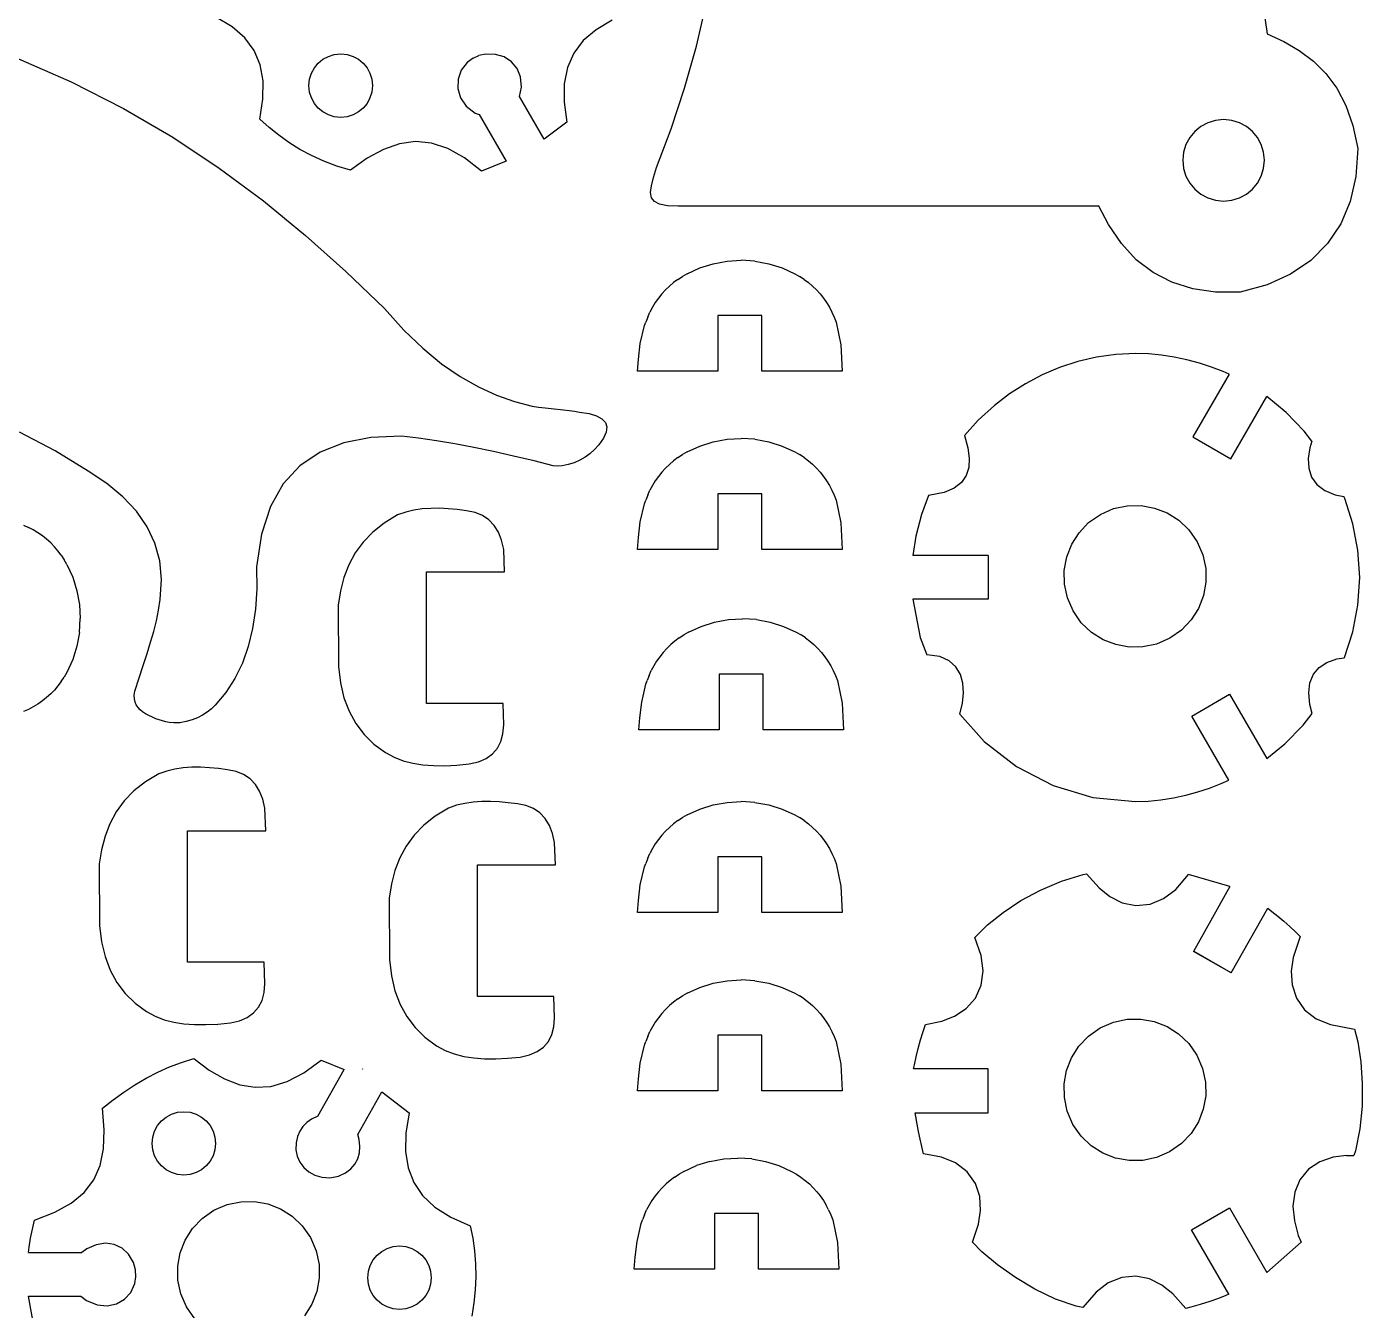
# Model space of a CAD drawing. Extents: x -1184 to 1184, y -939 to 939.
# Drawn here: x 621 to 1184, y -313 to 228 of the extents above; entities that cross this region are included whole.
import ezdxf

# ---------------------------------------------------------------- set-up
doc = ezdxf.new("R2010")
doc.units = 0
doc.header["$MEASUREMENT"] = 0
doc.layers.get('0').update_dxf_attribs({"linetype": 'CONTINUOUS'})

msp = doc.modelspace()

# ---------------------------------------------------------------- linework, layer by layer
for p, q in [((1138.61, 262.36), (1143.83, 224.92)), ((903.45, 219.75), (907.68, 238.04)), ((707.95, 227.87), (701.25, 231.86)), ((713.23, 223.23), (707.95, 227.87)), ((861.21, 226.66), (855.82, 222.05)), ((868.01, 230.6), (861.21, 226.66)), ((717.12, 217.91), (713.23, 223.23)), ((855.82, 222.05), (851.82, 216.73)), ((898.42, 202.02), (903.45, 219.75)), ((1143.83, 224.92), (1150.89, 221.66)), ((1150.89, 221.66), (1157.4, 217.87)), ((616.65, 214.9), (640.08, 204.68)), ((719.67, 211.86), (717.12, 217.91)), ((744.17, 212.54), (746.14, 214.17)), ((746.14, 214.17), (748.42, 215.4)), ((748.42, 215.4), (750.93, 216.18)), ((750.93, 216.18), (753.62, 216.45)), ((753.62, 216.45), (756.32, 216.18)), ((756.32, 216.18), (758.83, 215.4)), ((758.83, 215.4), (761.1, 214.17)), ((761.1, 214.17), (763.08, 212.54)), ((809.36, 214.66), (806.86, 212.89)), ((809.36, 214.66), (811.84, 215.76)), ((814.73, 216.38), (811.84, 215.76)), ((818.78, 216.26), (814.73, 216.38)), ((822.46, 215.17), (818.78, 216.26)), ((825.58, 213.18), (822.46, 215.17)), ((851.82, 216.73), (849.15, 210.66)), ((1157.4, 217.87), (1163.33, 213.42)), ((720.9, 205.05), (719.67, 211.86)), ((740.52, 205.77), (741.3, 208.28)), ((741.3, 208.28), (742.53, 210.56)), ((742.53, 210.56), (744.17, 212.54)), ((763.08, 212.54), (764.71, 210.56)), ((764.71, 210.56), (765.95, 208.28)), ((765.95, 208.28), (766.72, 205.77)), ((804.39, 209.57), (803.08, 205.79)), ((806.86, 212.89), (804.39, 209.57)), ((827.96, 210.35), (825.58, 213.18)), ((829.4, 206.76), (827.96, 210.35)), ((849.15, 210.66), (847.8, 203.81)), ((1163.33, 213.42), (1168.6, 208.18)), ((1168.6, 208.18), (1173.17, 202)), ((640.08, 204.68), (662.1, 193.46)), ((720.86, 197.43), (720.9, 205.05)), ((740.25, 203.08), (740.52, 205.77)), ((740.52, 200.38), (740.25, 203.08)), ((766.72, 205.77), (767, 203.08)), ((767, 203.08), (766.72, 200.38)), ((803.08, 205.79), (802.98, 201.81)), ((829.72, 202.48), (829.4, 206.76)), ((847.8, 203.81), (847.72, 196.15)), ((719.58, 188.98), (720.86, 197.43)), ((741.3, 197.87), (740.52, 200.38)), ((742.53, 195.6), (741.3, 197.87)), ((765.95, 197.87), (764.71, 195.6)), ((766.72, 200.38), (765.95, 197.87)), ((802.98, 201.81), (804.12, 197.92)), ((804.12, 197.92), (806.52, 194.4)), ((828.92, 198.48), (829.72, 202.48)), ((839.32, 180.47), (828.92, 198.48)), ((892.76, 184.92), (898.42, 202.02)), ((1173.17, 202), (1176.96, 194.76)), ((662.1, 193.46), (682.86, 181.3)), ((744.17, 193.62), (742.53, 195.6)), ((746.14, 191.99), (744.17, 193.62)), ((748.42, 190.75), (746.14, 191.99)), ((761.1, 191.99), (758.83, 190.75)), ((763.08, 193.62), (761.1, 191.99)), ((764.71, 195.6), (763.08, 193.62)), ((806.52, 194.4), (810.23, 191.53)), ((810.23, 191.53), (811.98, 190.86)), ((847.72, 196.15), (848.88, 187.63)), ((1176.96, 194.76), (1179.94, 186.32)), ((723.43, 185.46), (719.58, 188.98)), ((750.93, 189.97), (748.42, 190.75)), ((753.62, 189.7), (750.93, 189.97)), ((756.32, 189.97), (753.62, 189.7)), ((758.83, 190.75), (756.32, 189.97)), ((811.98, 190.86), (823.33, 171.21)), ((848.88, 187.63), (839.32, 180.47)), ((1115.92, 185.86), (1113.37, 183.76)), ((1118.84, 187.45), (1115.92, 185.86)), ((1122.06, 188.45), (1118.84, 187.45)), ((1125.52, 188.8), (1122.06, 188.45)), ((1128.98, 188.45), (1125.52, 188.8)), ((1132.21, 187.45), (1128.98, 188.45)), ((1135.13, 185.86), (1132.21, 187.45)), ((1137.67, 183.76), (1135.13, 185.86)), ((1179.94, 186.32), (1182.03, 176.54)), ((682.86, 181.3), (702.47, 168.28)), ((727.52, 182.15), (723.43, 185.46)), ((731.85, 179.06), (727.52, 182.15)), ((886.63, 168.54), (892.76, 184.92)), ((1111.28, 181.22), (1109.69, 178.3)), ((1113.37, 183.76), (1111.28, 181.22)), ((1139.77, 181.22), (1137.67, 183.76)), ((1141.35, 178.3), (1139.77, 181.22)), ((736.45, 176.22), (731.85, 179.06)), ((741.33, 173.62), (736.45, 176.22)), ((771.66, 176.23), (764.79, 172.49)), ((778.42, 178.58), (771.66, 176.23)), ((785.13, 179.48), (778.42, 178.58)), ((791.87, 178.84), (785.13, 179.48)), ((798.71, 176.59), (791.87, 178.84)), ((805.72, 172.67), (798.71, 176.59)), ((1108.69, 175.08), (1108.34, 171.62)), ((1109.69, 178.3), (1108.69, 175.08)), ((1142.35, 175.08), (1141.35, 178.3)), ((1142.7, 171.62), (1142.35, 175.08)), ((1182.03, 176.54), (1181.27, 164.85)), ((746.49, 171.28), (741.33, 173.62)), ((751.96, 169.21), (746.49, 171.28)), ((757.74, 167.43), (751.96, 169.21)), ((764.79, 172.49), (757.74, 167.43)), ((812.96, 166.98), (805.72, 172.67)), ((823.33, 171.21), (812.96, 166.98)), ((1108.34, 171.62), (1108.69, 168.16)), ((1142.35, 168.16), (1142.7, 171.62)), ((702.47, 168.28), (721.06, 154.47)), ((884.49, 160.83), (885.36, 164.33)), ((885.36, 164.33), (886.63, 168.54)), ((1108.69, 168.16), (1109.69, 164.93)), ((1109.69, 164.93), (1111.28, 162.01)), ((1139.77, 162.01), (1141.35, 164.93)), ((1141.35, 164.93), (1142.35, 168.16)), ((1181.27, 164.85), (1178.86, 154.25)), ((884.19, 158.01), (884.49, 160.83)), ((884.57, 155.82), (884.19, 158.01)), ((1111.28, 162.01), (1113.37, 159.47)), ((1113.37, 159.47), (1115.92, 157.37)), ((1135.13, 157.37), (1137.67, 159.47)), ((1137.67, 159.47), (1139.77, 162.01)), ((721.06, 154.47), (738.78, 139.96)), ((885.78, 154.19), (884.57, 155.82)), ((887.96, 153.09), (885.78, 154.19)), ((891.25, 152.46), (887.96, 153.09)), ((895.79, 152.26), (891.25, 152.46)), ((1072.93, 152.26), (895.79, 152.26)), ((1077.04, 144.6), (1072.93, 152.26)), ((1115.92, 157.37), (1118.84, 155.79)), ((1118.84, 155.79), (1122.06, 154.79)), ((1122.06, 154.79), (1125.52, 154.44)), ((1125.52, 154.44), (1128.98, 154.79)), ((1128.98, 154.79), (1132.21, 155.79)), ((1132.21, 155.79), (1135.13, 157.37)), ((1178.86, 154.25), (1174.86, 144.79)), ((1082.48, 136.5), (1077.04, 144.6)), ((1174.86, 144.79), (1169.3, 136.51)), ((738.78, 139.96), (755.73, 124.82)), ((1088.76, 129.74), (1082.48, 136.5)), ((1169.3, 136.51), (1162.24, 129.45)), ((916.35, 129.12), (922.25, 129.48)), ((928.14, 129.12), (922.25, 129.48)), ((1095.86, 124.32), (1088.76, 129.74)), ((1162.24, 129.45), (1153.73, 123.66)), ((755.73, 124.82), (772.07, 109.13)), ((899.53, 123.84), (897.54, 122.71)), ((899.53, 123.84), (904.91, 126.28)), ((904.91, 126.28), (910.55, 128.05)), ((910.55, 128.05), (916.35, 129.12)), ((928.14, 129.12), (933.95, 128.05)), ((933.95, 128.05), (939.59, 126.28)), ((939.59, 126.28), (944.97, 123.84)), ((944.97, 123.84), (946.95, 122.71)), ((1103.79, 120.24), (1095.86, 124.32)), ((892.06, 118.59), (890.42, 116.99)), ((893.8, 120.07), (892.06, 118.59)), ((895.63, 121.45), (893.8, 120.07)), ((895.63, 121.45), (897.54, 122.71)), ((948.86, 121.45), (946.95, 122.71)), ((948.86, 121.45), (950.69, 120.08)), ((950.69, 120.08), (952.42, 118.59)), ((952.42, 118.59), (954.06, 117)), ((1112.55, 117.49), (1103.79, 120.24)), ((1143.82, 119.17), (1132.54, 116.03)), ((1153.73, 123.66), (1143.82, 119.17)), ((887.45, 113.51), (886.14, 111.63)), ((888.88, 115.3), (887.45, 113.51)), ((890.42, 116.99), (888.88, 115.3)), ((954.06, 117), (955.59, 115.3)), ((955.59, 115.3), (957.01, 113.51)), ((957.01, 113.51), (958.32, 111.64)), ((1122.13, 116.09), (1112.55, 117.49)), ((1132.54, 116.03), (1122.13, 116.09)), ((772.07, 109.13), (780.18, 100.1)), ((882.95, 105.57), (883.88, 107.66)), ((884.95, 109.68), (883.88, 107.66)), ((886.14, 111.63), (884.95, 109.68)), ((958.32, 111.64), (959.5, 109.68)), ((959.5, 109.68), (960.56, 107.66)), ((960.56, 107.66), (961.49, 105.57)), ((879.84, 94.37), (881.54, 101.94)), ((881.54, 101.94), (882.14, 103.42)), ((882.95, 105.57), (882.14, 103.42)), ((930.99, 106.15), (912.51, 106.15)), ((912.51, 106.15), (912.51, 82.7)), ((930.99, 82.7), (930.99, 106.15)), ((961.49, 105.57), (962.28, 103.42)), ((962.28, 103.42), (964.26, 93.88)), ((780.18, 100.1), (788.2, 92.38)), ((788.2, 92.38), (796.12, 85.87)), ((879.07, 87.73), (879.84, 94.37)), ((964.26, 93.88), (964.79, 82.7)), ((1088.45, 90.17), (1080.11, 89.79)), ((1093.9, 89.99), (1088.45, 90.17)), ((796.12, 85.87), (803.95, 80.48)), ((878.7, 82.7), (879.07, 87.73)), ((1064.06, 86.84), (1056.41, 84.33)), ((1071.97, 88.66), (1064.06, 86.84)), ((1080.11, 89.79), (1071.97, 88.66)), ((1099.35, 89.48), (1093.9, 89.99)), ((1104.76, 88.65), (1099.35, 89.48)), ((1110.1, 87.52), (1104.76, 88.65)), ((1115.33, 86.12), (1110.1, 87.52)), ((1120.43, 84.47), (1115.33, 86.12)), ((1125.35, 82.58), (1120.43, 84.47)), ((803.95, 80.48), (811.68, 76.09)), ((912.51, 82.7), (878.7, 82.7)), ((964.79, 82.7), (930.99, 82.7)), ((1049.05, 81.2), (1042.02, 77.46)), ((1056.41, 84.33), (1049.05, 81.2)), ((1127.84, 81.48), (1112.58, 55.03)), ((1127.84, 81.48), (1125.35, 82.58)), ((811.68, 76.09), (819.31, 72.6)), ((1035.33, 73.16), (1029.03, 68.33)), ((1042.02, 77.46), (1035.33, 73.16)), ((819.31, 72.6), (826.85, 69.93)), ((826.85, 69.93), (834.29, 67.95)), ((834.29, 67.95), (837, 67.58)), ((837, 67.58), (839.7, 67.25)), ((1029.03, 68.33), (1022.2, 62.05)), ((1128.58, 45.79), (1143.76, 72.09)), ((1151.94, 65.31), (1143.76, 72.09)), ((839.7, 67.25), (842.35, 66.95)), ((842.35, 66.95), (847.44, 66.4)), ((847.44, 66.4), (849.85, 66.13)), ((849.85, 66.13), (852.14, 65.84)), ((852.14, 65.84), (854.28, 65.54)), ((854.28, 65.54), (858.27, 64.91)), ((858.27, 64.91), (861.41, 63.97)), ((861.41, 63.97), (863.69, 62.72)), ((863.69, 62.72), (865.13, 61.16)), ((1022.2, 62.05), (1016.42, 55.64)), ((1159.53, 57.44), (1151.94, 65.31)), ((633.4, 49.25), (618.3, 56.99)), ((865.44, 57.09), (864.32, 54.58)), ((865.13, 61.16), (865.71, 59.28)), ((865.71, 59.28), (865.44, 57.09)), ((1162.73, 53.27), (1159.53, 57.44)), ((754.95, 52.58), (744.94, 48.63)), ((766.39, 54.82), (754.95, 52.58)), ((779.19, 55.43), (766.39, 54.82)), ((786.46, 54.55), (779.19, 55.43)), ((793.99, 53.44), (786.46, 54.55)), ((801.76, 52.12), (793.99, 53.44)), ((809.77, 50.6), (801.76, 52.12)), ((862.34, 51.75), (860.56, 49.73)), ((864.32, 54.58), (862.34, 51.75)), ((899.53, 48.75), (904.91, 51.19)), ((904.91, 51.19), (910.55, 52.95)), ((910.55, 52.95), (916.35, 54.03)), ((916.35, 54.03), (922.25, 54.38)), ((928.14, 54.03), (922.25, 54.38)), ((928.14, 54.03), (933.95, 52.95)), ((933.95, 52.95), (939.59, 51.19)), ((939.59, 51.19), (944.97, 48.75)), ((1016.42, 55.64), (1017.8, 50.4)), ((1112.58, 55.03), (1128.58, 45.79)), ((1162.73, 53.27), (1161.8, 50.45)), ((647.23, 40.64), (633.4, 49.25)), ((744.94, 48.63), (736.41, 42.89)), ((818.01, 48.88), (809.77, 50.6)), ((826.48, 46.97), (818.01, 48.88)), ((835.17, 44.9), (826.48, 46.97)), ((854.35, 45.18), (852, 44.17)), ((856.56, 46.45), (854.35, 45.18)), ((858.63, 47.96), (856.56, 46.45)), ((860.56, 49.73), (858.63, 47.96)), ((895.63, 46.36), (893.8, 44.98)), ((895.63, 46.36), (897.54, 47.61)), ((899.53, 48.75), (897.54, 47.61)), ((944.97, 48.75), (946.95, 47.61)), ((948.86, 46.36), (946.95, 47.61)), ((948.86, 46.36), (950.69, 44.98)), ((1017.8, 50.4), (1018.36, 46.09)), ((1018.36, 46.09), (1018.16, 42.19)), ((1161.8, 50.45), (1161.13, 45.98)), ((1161.13, 45.98), (1161.38, 41.85)), ((655.1, 35.46), (647.23, 40.64)), ((736.41, 42.89), (729.42, 35.27)), ((843.12, 42.89), (835.17, 44.9)), ((845.02, 42.74), (843.12, 42.89)), ((846.86, 42.91), (845.02, 42.74)), ((849.5, 43.41), (846.86, 42.91)), ((852, 44.17), (849.5, 43.41)), ((888.88, 40.21), (887.45, 38.42)), ((890.42, 41.9), (888.88, 40.21)), ((892.06, 43.49), (890.42, 41.9)), ((893.8, 44.98), (892.06, 43.49)), ((950.69, 44.98), (952.42, 43.5)), ((952.42, 43.5), (954.06, 41.9)), ((954.06, 41.9), (955.59, 40.21)), ((955.59, 40.21), (957.01, 38.42)), ((1018.16, 42.19), (1017.09, 38.75)), ((1161.38, 41.85), (1162.6, 38.15)), ((661.89, 29.83), (655.1, 35.46)), ((729.42, 35.27), (724.01, 25.67)), ((884.95, 34.59), (883.88, 32.56)), ((886.14, 36.54), (884.95, 34.59)), ((887.45, 38.42), (886.14, 36.54)), ((957.01, 38.42), (958.32, 36.54)), ((958.32, 36.54), (959.5, 34.59)), ((959.5, 34.59), (960.56, 32.56)), ((1015.06, 35.82), (1011.98, 33.45)), ((1017.09, 38.75), (1015.06, 35.82)), ((1162.6, 38.15), (1164.84, 34.97)), ((1164.84, 34.97), (1168.15, 32.42)), ((667.55, 23.75), (661.89, 29.83)), ((881.54, 26.85), (882.14, 28.33)), ((882.95, 30.47), (882.14, 28.33)), ((882.95, 30.47), (883.88, 32.56)), ((930.99, 31.06), (912.51, 31.06)), ((912.51, 31.06), (912.51, 7.61)), ((930.99, 7.61), (930.99, 31.06)), ((960.56, 32.56), (961.49, 30.47)), ((961.49, 30.47), (962.28, 28.33)), ((962.28, 28.33), (964.26, 18.79)), ((1001.17, 30.33), (998.25, 22.42)), ((1007.76, 31.68), (1001.17, 30.33)), ((1011.98, 33.45), (1007.76, 31.68)), ((1168.15, 32.42), (1172.55, 30.59)), ((1172.55, 30.59), (1176.21, 29.91)), ((1176.57, 29.12), (1176.21, 29.91)), ((1180, 18.44), (1176.57, 29.12)), ((672.05, 17.21), (667.55, 23.75)), ((724.01, 25.67), (720.25, 14.03)), ((781, 23.31), (777.62, 22.15)), ((784.44, 24.14), (781, 23.31)), ((787.96, 24.67), (784.44, 24.14)), ((791.55, 24.93), (787.96, 24.67)), ((795.2, 24.96), (791.55, 24.93)), ((798.93, 24.78), (795.2, 24.96)), ((802.72, 24.42), (798.93, 24.78)), ((806.58, 23.92), (802.72, 24.42)), ((810.2, 23.21), (806.58, 23.92)), ((813.36, 21.93), (810.2, 23.21)), ((879.84, 19.28), (881.54, 26.85)), ((1073.65, 22.41), (1079.21, 24.82)), ((1079.21, 24.82), (1084.96, 26.03)), ((1084.96, 26.03), (1090.74, 26.1)), ((1090.74, 26.1), (1096.39, 25.07)), ((1096.39, 25.07), (1101.73, 22.99)), ((1101.73, 22.99), (1106.62, 19.9)), ((620.03, 17.85), (622.12, 16.91)), ((624.14, 15.85), (622.12, 16.91)), ((675.34, 10.23), (672.05, 17.21)), ((771.97, 18.76), (767.14, 14.96)), ((777.62, 22.15), (771.97, 18.76)), ((816.07, 20.09), (813.36, 21.93)), ((818.32, 17.72), (816.07, 20.09)), ((820.11, 14.85), (818.32, 17.72)), ((879.07, 12.64), (879.84, 19.28)), ((964.26, 18.79), (964.79, 7.61)), ((998.25, 22.42), (995.86, 13.24)), ((1064.63, 14.68), (1068.68, 18.94)), ((1068.68, 18.94), (1073.65, 22.41)), ((1106.62, 19.9), (1110.88, 15.85)), ((1182.13, 7.28), (1180, 18.44)), ((626.1, 14.66), (624.14, 15.85)), ((627.97, 13.34), (626.1, 14.66)), ((629.76, 11.92), (627.97, 13.34)), ((631.46, 10.38), (629.76, 11.92)), ((720.25, 14.03), (718.19, 0.25)), ((767.14, 14.96), (763.07, 10.75)), ((821.43, 11.48), (820.11, 14.85)), ((822.28, 7.65), (821.43, 11.48)), ((878.7, 7.61), (879.07, 12.64)), ((995.86, 13.24), (994.59, 5.12)), ((1061.54, 9.79), (1064.63, 14.68)), ((1110.88, 15.85), (1114.35, 10.89)), ((633.05, 8.74), (631.46, 10.38)), ((634.54, 7), (633.05, 8.74)), ((635.91, 5.17), (634.54, 7)), ((677.38, 2.79), (675.34, 10.23)), ((759.72, 6.14), (757.04, 1.17)), ((763.07, 10.75), (759.72, 6.14)), ((822.65, -1.79), (822.28, 7.65)), ((912.51, 7.61), (878.7, 7.61)), ((964.79, 7.61), (930.99, 7.61)), ((1059.46, 4.44), (1061.54, 9.79)), ((1114.35, 10.89), (1116.76, 5.33)), ((1182.87, -4.25), (1182.13, 7.28)), ((635.91, 5.17), (637.17, 3.25)), ((638.3, 1.27), (637.17, 3.25)), ((638.3, 1.27), (640.74, -4.11)), ((678.13, -5.1), (677.38, 2.79)), ((718.19, 0.25), (718.24, -8.94)), ((757.04, 1.17), (754.98, -4.15)), ((1026.41, 5.12), (994.59, 5.12)), ((1026.41, 5.12), (1026.41, -13.36)), ((1058.43, -1.2), (1059.46, 4.44)), ((1116.76, 5.33), (1117.98, -0.42)), ((640.74, -4.11), (642.51, -9.75)), ((677.55, -13.44), (678.13, -5.1)), ((754.98, -4.15), (753.51, -9.81)), ((789.77, -1.79), (822.65, -1.79)), ((789.77, -57.23), (789.77, -1.79)), ((1058.5, -6.98), (1058.43, -1.2)), ((1117.98, -0.42), (1118.05, -6.2)), ((1182.11, -15.86), (1182.87, -4.25)), ((642.51, -9.75), (643.58, -15.56)), ((718.24, -8.94), (717.69, -17.6)), ((753.51, -9.81), (752.56, -15.79)), ((1059.72, -12.74), (1058.5, -6.98)), ((1118.05, -6.2), (1117.02, -11.85)), ((643.58, -15.56), (643.94, -21.45)), ((676.91, -17.95), (677.55, -13.44)), ((752.56, -15.79), (752.7, -41.71)), ((994.63, -13.36), (997.72, -29.49)), ((1026.41, -13.36), (994.63, -13.36)), ((1062.13, -18.29), (1059.72, -12.74)), ((1117.02, -11.85), (1114.94, -17.2)), ((1179.92, -27.1), (1182.11, -15.86)), ((643.58, -27.35), (643.94, -21.45)), ((674.88, -26.92), (676.01, -22.42)), ((676.01, -22.42), (676.91, -17.95)), ((717.69, -17.6), (716.51, -25.74)), ((911.12, -23.03), (916.92, -21.96)), ((916.92, -21.96), (922.82, -21.6)), ((928.71, -21.96), (922.82, -21.6)), ((928.71, -21.96), (934.52, -23.03)), ((1065.6, -23.26), (1062.13, -18.29)), ((1111.85, -22.08), (1107.8, -26.35)), ((1114.94, -17.2), (1111.85, -22.08)), ((643.58, -27.35), (642.51, -33.16)), ((673.55, -31.51), (674.88, -26.92)), ((716.51, -25.74), (714.7, -33.33)), ((900.1, -27.24), (898.11, -28.37)), ((900.1, -27.24), (905.48, -24.8)), ((905.48, -24.8), (911.12, -23.03)), ((934.52, -23.03), (940.16, -24.8)), ((940.16, -24.8), (945.54, -27.24)), ((945.54, -27.24), (947.52, -28.37)), ((1069.86, -27.31), (1065.6, -23.26)), ((1074.75, -30.4), (1069.86, -27.31)), ((1107.8, -26.35), (1102.83, -29.82)), ((1176.4, -37.88), (1179.92, -27.1)), ((642.51, -33.16), (640.74, -38.79)), ((672.06, -36.25), (673.55, -31.51)), ((714.7, -33.33), (712.23, -40.36)), ((892.63, -32.49), (890.99, -34.09)), ((894.37, -31), (892.63, -32.49)), ((896.2, -29.63), (894.37, -31)), ((896.2, -29.63), (898.11, -28.37)), ((949.43, -29.63), (947.52, -28.37)), ((949.43, -29.63), (951.26, -31)), ((951.26, -31), (952.99, -32.49)), ((952.99, -32.49), (954.63, -34.08)), ((997.72, -29.49), (1000.58, -36.75)), ((1080.09, -32.48), (1074.75, -30.4)), ((1085.74, -33.51), (1080.09, -32.48)), ((1091.52, -33.44), (1085.74, -33.51)), ((1097.27, -32.23), (1091.52, -33.44)), ((1102.83, -29.82), (1097.27, -32.23)), ((640.74, -38.79), (638.3, -44.17)), ((670.42, -41.22), (672.06, -36.25)), ((888.02, -37.57), (886.71, -39.44)), ((889.45, -35.78), (888.02, -37.57)), ((890.99, -34.09), (889.45, -35.78)), ((954.63, -34.08), (956.16, -35.78)), ((956.16, -35.78), (957.58, -37.57)), ((957.58, -37.57), (958.89, -39.44)), ((1006.05, -37.54), (1000.58, -36.75)), ((1009.93, -39.27), (1006.05, -37.54)), ((1012.78, -41.82), (1009.93, -39.27)), ((1169.05, -39.95), (1173.21, -38.51)), ((1173.21, -38.51), (1176.31, -38.07)), ((1176.31, -38.07), (1176.4, -37.88)), ((638.3, -44.17), (637.17, -46.15)), ((668.68, -46.47), (670.42, -41.22)), ((712.23, -40.36), (709.1, -46.82)), ((752.7, -41.71), (753.51, -48.57)), ((883.52, -45.51), (884.45, -43.42)), ((885.52, -41.4), (884.45, -43.42)), ((886.71, -39.44), (885.52, -41.4)), ((931.56, -44.92), (913.08, -44.92)), ((913.08, -44.92), (913.08, -68.38)), ((931.56, -68.38), (931.56, -44.92)), ((958.89, -39.44), (960.07, -41.4)), ((960.07, -41.4), (961.13, -43.42)), ((961.13, -43.42), (962.06, -45.51)), ((1014.69, -45.04), (1012.78, -41.82)), ((1161.91, -48.54), (1163.37, -44.97)), ((1163.37, -44.97), (1165.76, -42.1)), ((1165.76, -42.1), (1169.05, -39.95)), ((634.54, -49.89), (633.05, -51.62)), ((635.92, -48.06), (634.54, -49.89)), ((635.92, -48.06), (637.17, -46.15)), ((666.85, -52.07), (668.68, -46.47)), ((709.1, -46.82), (705.28, -52.7)), ((753.51, -48.57), (755, -54.85)), ((880.41, -56.7), (882.11, -49.13)), ((882.11, -49.13), (882.71, -47.65)), ((883.52, -45.51), (882.71, -47.65)), ((962.06, -45.51), (962.85, -47.65)), ((962.85, -47.65), (964.83, -57.19)), ((1015.73, -48.78), (1014.69, -45.04)), ((1016, -52.87), (1015.73, -48.78)), ((1161.39, -52.81), (1161.91, -48.54)), ((627.98, -56.21), (626.1, -57.52)), ((629.76, -54.79), (627.98, -56.21)), ((631.46, -53.26), (629.76, -54.79)), ((633.05, -51.62), (631.46, -53.26)), ((666.66, -53.78), (666.85, -52.07)), ((666.73, -55.31), (666.66, -53.78)), ((667.03, -56.67), (666.73, -55.31)), ((705.28, -52.7), (700.77, -57.99)), ((755, -54.85), (757.15, -60.58)), ((1015.58, -57.15), (1016, -52.87)), ((1112.08, -62.63), (1128.08, -53.39)), ((1128.08, -53.39), (1143.74, -80.51)), ((1161.85, -57.78), (1161.39, -52.81)), ((622.12, -59.76), (620.03, -60.69)), ((624.15, -58.7), (622.12, -59.76)), ((626.1, -57.52), (624.15, -58.7)), ((667.54, -57.88), (667.03, -56.67)), ((668.26, -58.96), (667.54, -57.88)), ((669.15, -59.92), (668.26, -58.96)), ((670.19, -60.8), (669.15, -59.92)), ((671.37, -61.6), (670.19, -60.8)), ((672.85, -62.38), (671.37, -61.6)), ((697.37, -60.93), (695.43, -62.2)), ((699.15, -59.52), (697.37, -60.93)), ((700.77, -57.99), (699.15, -59.52)), ((757.15, -60.58), (759.98, -65.74)), ((822, -57.23), (789.77, -57.23)), ((822.29, -66.33), (822, -57.23)), ((879.64, -63.34), (880.41, -56.7)), ((964.83, -57.19), (965.36, -68.38)), ((1014.46, -61.84), (1015.58, -57.15)), ((1014.46, -61.84), (1024.74, -73.29)), ((1159, -66.4), (1162.81, -61.51)), ((1162.81, -61.51), (1161.85, -57.78)), ((674.31, -63.08), (672.85, -62.38)), ((675.74, -63.69), (674.31, -63.08)), ((677.17, -64.22), (675.74, -63.69)), ((678.59, -64.67), (677.17, -64.22)), ((680.01, -65.04), (678.59, -64.67)), ((681.44, -65.35), (680.01, -65.04)), ((683.34, -65.49), (681.44, -65.35)), ((685.8, -65.38), (683.34, -65.49)), ((688.51, -64.92), (685.8, -65.38)), ((691.01, -64.21), (688.51, -64.92)), ((693.32, -63.3), (691.01, -64.21)), ((695.43, -62.2), (693.32, -63.3)), ((759.98, -65.74), (763.47, -70.36)), ((821.99, -70.01), (822.29, -66.33)), ((879.27, -68.38), (879.64, -63.34)), ((1127.67, -89.63), (1112.08, -62.63)), ((1151.29, -74.32), (1159, -66.4)), ((763.47, -70.36), (767.64, -74.45)), ((821.1, -73.29), (821.99, -70.01)), ((913.08, -68.38), (879.27, -68.38)), ((965.36, -68.38), (931.56, -68.38)), ((767.64, -74.45), (772.48, -78)), ((772.48, -78), (776.13, -79.95)), ((814.9, -80.5), (817.56, -78.57)), ((817.56, -78.57), (819.63, -76.16)), ((819.63, -76.16), (821.1, -73.29)), ((1024.74, -73.29), (1038.34, -83.87)), ((1143.74, -80.51), (1151.29, -74.32)), ((690.93, -84.19), (687.34, -84.45)), ((694.58, -84.16), (690.93, -84.19)), ((698.31, -84.34), (694.58, -84.16)), ((702.1, -84.7), (698.31, -84.34)), ((776.13, -79.95), (779.95, -81.43)), ((779.95, -81.43), (783.98, -82.49)), ((783.98, -82.49), (788.22, -83.16)), ((788.22, -83.16), (792.71, -83.48)), ((792.71, -83.48), (797.46, -83.5)), ((797.46, -83.5), (802.48, -83.24)), ((802.48, -83.24), (807.81, -82.76)), ((807.81, -82.76), (811.65, -81.91)), ((811.65, -81.91), (814.9, -80.5)), ((1038.34, -83.87), (1053.7, -91.86)), ((677, -86.97), (671.35, -90.36)), ((680.38, -85.82), (677, -86.97)), ((683.82, -84.99), (680.38, -85.82)), ((687.34, -84.45), (683.82, -84.99)), ((705.96, -85.2), (702.1, -84.7)), ((709.58, -85.91), (705.96, -85.2)), ((712.74, -87.2), (709.58, -85.91)), ((715.45, -89.03), (712.74, -87.2)), ((717.7, -91.4), (715.45, -89.03)), ((1124.45, -91.05), (1127.67, -89.63)), ((666.52, -94.17), (662.45, -98.38)), ((671.35, -90.36), (666.52, -94.17)), ((719.49, -94.28), (717.7, -91.4)), ((720.81, -97.64), (719.49, -94.28)), ((1053.7, -91.86), (1070.51, -96.9)), ((1109.57, -95.96), (1114.66, -94.55)), ((1114.66, -94.55), (1119.63, -92.91)), ((1119.63, -92.91), (1124.45, -91.05)), ((662.45, -98.38), (659.1, -102.98)), ((721.66, -101.47), (720.81, -97.64)), ((802.46, -100.21), (799.08, -101.36)), ((805.9, -99.38), (802.46, -100.21)), ((809.42, -98.84), (805.9, -99.38)), ((813.01, -98.58), (809.42, -98.84)), ((816.66, -98.55), (813.01, -98.58)), ((820.39, -98.73), (816.66, -98.55)), ((824.18, -99.09), (820.39, -98.73)), ((828.04, -99.59), (824.18, -99.09)), ((831.66, -100.3), (828.04, -99.59)), ((834.82, -101.59), (831.66, -100.3)), ((904.91, -101.83), (910.55, -100.06)), ((910.55, -100.06), (916.35, -98.99)), ((916.35, -98.99), (922.25, -98.63)), ((928.14, -98.99), (922.25, -98.63)), ((928.14, -98.99), (933.95, -100.06)), ((933.95, -100.06), (939.59, -101.83)), ((1070.51, -96.9), (1088.45, -98.66)), ((1088.45, -98.66), (1093.79, -98.48)), ((1093.79, -98.48), (1099.11, -97.95)), ((1099.11, -97.95), (1104.38, -97.1)), ((1104.38, -97.1), (1109.57, -95.96)), ((659.1, -102.98), (656.42, -107.95)), ((722.03, -110.91), (721.66, -101.47)), ((793.43, -104.75), (788.6, -108.56)), ((799.08, -101.36), (793.43, -104.75)), ((837.53, -103.42), (834.82, -101.59)), ((839.78, -105.79), (837.53, -103.42)), ((841.57, -108.67), (839.78, -105.79)), ((895.63, -106.65), (893.8, -108.03)), ((895.63, -106.65), (897.54, -105.4)), ((899.53, -104.26), (897.54, -105.4)), ((899.53, -104.26), (904.91, -101.83)), ((939.59, -101.83), (944.97, -104.26)), ((944.97, -104.26), (946.95, -105.4)), ((948.86, -106.65), (946.95, -105.4)), ((948.86, -106.65), (950.69, -108.03)), ((656.42, -107.95), (654.36, -113.27)), ((689.15, -110.91), (722.03, -110.91)), ((689.15, -166.35), (689.15, -110.91)), ((788.6, -108.56), (784.53, -112.77)), ((842.89, -112.03), (841.57, -108.67)), ((843.74, -115.86), (842.89, -112.03)), ((890.42, -111.11), (888.88, -112.81)), ((892.06, -109.52), (890.42, -111.11)), ((893.8, -108.03), (892.06, -109.52)), ((950.69, -108.03), (952.42, -109.51)), ((952.42, -109.51), (954.06, -111.11)), ((954.06, -111.11), (955.59, -112.8)), ((654.36, -113.27), (652.89, -118.93)), ((781.18, -117.37), (778.5, -122.34)), ((784.53, -112.77), (781.18, -117.37)), ((844.11, -125.3), (843.74, -115.86)), ((886.14, -116.47), (884.95, -118.42)), ((887.45, -114.59), (886.14, -116.47)), ((888.88, -112.81), (887.45, -114.59)), ((955.59, -112.8), (957.01, -114.59)), ((957.01, -114.59), (958.32, -116.47)), ((958.32, -116.47), (959.5, -118.42)), ((652.89, -118.93), (651.94, -124.91)), ((778.5, -122.34), (776.44, -127.66)), ((882.95, -122.54), (882.14, -124.68)), ((882.95, -122.54), (883.88, -120.45)), ((884.95, -118.42), (883.88, -120.45)), ((930.99, -121.95), (912.51, -121.95)), ((912.51, -121.95), (912.51, -145.4)), ((930.99, -145.4), (930.99, -121.95)), ((959.5, -118.42), (960.56, -120.45)), ((960.56, -120.45), (961.49, -122.54)), ((961.49, -122.54), (962.28, -124.68)), ((651.94, -124.91), (652.08, -150.83)), ((776.44, -127.66), (774.97, -133.32)), ((811.23, -125.3), (844.11, -125.3)), ((811.23, -180.74), (811.23, -125.3)), ((879.84, -133.73), (881.54, -126.16)), ((881.54, -126.16), (882.14, -124.68)), ((962.28, -124.68), (964.26, -134.22)), ((1057.21, -132.22), (1066.35, -129.37)), ((1066.35, -129.37), (1067.8, -129.09)), ((1067.8, -129.09), (1073.08, -135)), ((774.97, -133.32), (774.02, -139.3)), ((879.07, -140.37), (879.84, -133.73)), ((964.26, -134.22), (964.79, -145.4)), ((1048.41, -135.95), (1057.21, -132.22)), ((1073.08, -135), (1077.66, -138.65)), ((1105.38, -135.62), (1110.68, -129.39)), ((1128.13, -134.35), (1110.68, -129.39)), ((1128.13, -134.35), (1112.8, -161.85)), ((774.02, -139.3), (774.16, -165.22)), ((878.7, -145.4), (879.07, -140.37)), ((1032.66, -145.31), (1040.17, -140.38)), ((1040.17, -140.38), (1048.41, -135.95)), ((1077.66, -138.65), (1082.85, -141.24)), ((1094.55, -141.88), (1100.25, -139.54)), ((1100.25, -139.54), (1105.38, -135.62)), ((912.51, -145.4), (878.7, -145.4)), ((964.79, -145.4), (930.99, -145.4)), ((1026.08, -150.57), (1032.66, -145.31)), ((1082.85, -141.24), (1088.59, -142.43)), ((1088.59, -142.43), (1094.55, -141.88)), ((1128.74, -170.73), (1144.16, -143.56)), ((1144.16, -143.55), (1144.16, -143.56)), ((1144.16, -143.56), (1145.9, -144.89)), ((1145.9, -144.89), (1148.44, -146.94)), ((652.08, -150.83), (652.89, -157.69)), ((1020.75, -155.86), (1026.08, -150.57)), ((1148.44, -146.94), (1150.97, -149.06)), ((1150.97, -149.06), (1153.48, -151.28)), ((1153.48, -151.28), (1155.97, -153.6)), ((1023.47, -163.52), (1020.75, -155.86)), ((1157.82, -155.42), (1154.88, -164.33)), ((1155.97, -153.6), (1157.82, -155.42)), ((652.89, -157.69), (654.38, -163.98)), ((1128.74, -170.73), (1112.8, -161.85)), ((1112.93, -161.61), (1128.53, -170.62)), ((654.38, -163.98), (656.53, -169.7)), ((721.38, -166.35), (689.15, -166.35)), ((721.67, -175.45), (721.38, -166.35)), ((774.16, -165.22), (774.97, -172.08)), ((1024.3, -169.92), (1023.47, -163.52)), ((1154.88, -164.33), (1154.01, -170.12)), ((656.53, -169.7), (659.36, -174.87)), ((774.97, -172.08), (776.46, -178.37)), ((910.55, -175.17), (916.35, -174.1)), ((916.35, -174.1), (922.25, -173.74)), ((928.14, -174.1), (922.25, -173.74)), ((928.14, -174.1), (933.95, -175.17)), ((1023.48, -176.03), (1024.3, -169.92)), ((1154.01, -170.12), (1154.37, -175.91)), ((659.36, -174.87), (662.85, -179.49)), ((662.85, -179.49), (667.02, -183.57)), ((720.48, -182.42), (721.37, -179.13)), ((721.37, -179.13), (721.67, -175.45)), ((776.46, -178.37), (778.61, -184.09)), ((899.53, -179.38), (897.54, -180.51)), ((899.53, -179.38), (904.91, -176.94)), ((904.91, -176.94), (910.55, -175.17)), ((933.95, -175.17), (939.59, -176.94)), ((939.59, -176.94), (944.97, -179.38)), ((944.97, -179.38), (946.95, -180.51)), ((1020.97, -181.46), (1023.48, -176.03)), ((1154.37, -175.91), (1156.21, -181.47)), ((667.02, -183.57), (671.86, -187.12)), ((716.94, -187.7), (719.01, -185.28)), ((719.01, -185.28), (720.48, -182.42)), ((778.61, -184.09), (781.44, -189.26)), ((843.46, -180.74), (811.23, -180.74)), ((843.75, -189.84), (843.46, -180.74)), ((892.06, -184.63), (890.42, -186.23)), ((893.8, -183.14), (892.06, -184.63)), ((895.63, -181.77), (893.8, -183.14)), ((895.63, -181.77), (897.54, -180.51)), ((948.86, -181.77), (946.95, -180.51)), ((948.86, -181.77), (950.69, -183.14)), ((950.69, -183.14), (952.42, -184.63)), ((952.42, -184.63), (954.06, -186.22)), ((1017.07, -185.84), (1020.97, -181.46)), ((1156.21, -181.47), (1159.66, -186.36)), ((671.86, -187.12), (675.51, -189.07)), ((675.51, -189.07), (679.33, -190.55)), ((679.33, -190.55), (683.36, -191.61)), ((707.19, -191.88), (711.03, -191.03)), ((711.03, -191.03), (714.28, -189.62)), ((714.28, -189.62), (716.94, -187.7)), ((781.44, -189.26), (784.93, -193.88)), ((843.45, -193.52), (843.75, -189.84)), ((887.45, -189.71), (886.14, -191.58)), ((888.88, -187.92), (887.45, -189.71)), ((890.42, -186.23), (888.88, -187.92)), ((954.06, -186.22), (955.59, -187.92)), ((955.59, -187.92), (957.01, -189.71)), ((957.01, -189.71), (958.32, -191.58)), ((999.95, -192.6), (1006.79, -191.18)), ((1006.79, -191.18), (1012.24, -189.04)), ((1012.24, -189.04), (1017.07, -185.84)), ((1079.16, -191.6), (1084.91, -190.38)), ((1084.91, -190.38), (1090.69, -190.31)), ((1090.69, -190.31), (1096.34, -191.34)), ((1159.66, -186.36), (1164.53, -190.13)), ((1164.53, -190.13), (1170.5, -192.61)), ((683.36, -191.61), (687.6, -192.28)), ((687.6, -192.28), (692.09, -192.6)), ((692.09, -192.6), (696.84, -192.62)), ((696.84, -192.62), (701.86, -192.37)), ((701.86, -192.37), (707.19, -191.88)), ((784.93, -193.88), (789.1, -197.96)), ((841.09, -199.67), (842.56, -196.81)), ((842.56, -196.81), (843.45, -193.52)), ((882.95, -197.65), (883.88, -195.56)), ((884.95, -193.54), (883.88, -195.56)), ((886.14, -191.58), (884.95, -193.54)), ((958.32, -191.58), (959.5, -193.54)), ((959.5, -193.54), (960.56, -195.56)), ((960.56, -195.56), (961.49, -197.65)), ((997.9, -199.03), (999.01, -195.46)), ((999.01, -195.46), (999.95, -192.6)), ((1068.64, -197.48), (1073.6, -194.01)), ((1073.6, -194.01), (1079.16, -191.6)), ((1096.34, -191.34), (1101.69, -193.42)), ((1101.69, -193.42), (1106.57, -196.51)), ((1106.57, -196.51), (1110.83, -200.56)), ((1170.5, -192.61), (1180.71, -194.49)), ((1180.71, -194.49), (1182.02, -199.86)), ((789.1, -197.96), (793.94, -201.51)), ((793.94, -201.51), (797.59, -203.46)), ((836.36, -204.01), (839.02, -202.09)), ((839.02, -202.09), (841.09, -199.67)), ((879.84, -208.85), (881.54, -201.27)), ((881.54, -201.27), (882.14, -199.79)), ((882.95, -197.65), (882.14, -199.79)), ((930.99, -197.06), (912.51, -197.06)), ((912.51, -197.06), (912.51, -220.52)), ((930.99, -220.52), (930.99, -197.06)), ((961.49, -197.65), (962.28, -199.79)), ((962.28, -199.79), (964.26, -209.33)), ((996.88, -202.63), (997.9, -199.03)), ((1061.5, -206.62), (1064.59, -201.74)), ((1064.59, -201.74), (1068.64, -197.48)), ((1110.83, -200.56), (1114.3, -205.53)), ((1182.02, -199.86), (1183.29, -208.28)), ((686.54, -208.52), (691.7, -206.85)), ((691.7, -206.85), (698.17, -211.75)), ((738.09, -212.99), (745.36, -207.54)), ((745.36, -207.54), (755.07, -211.49)), ((797.59, -203.46), (801.41, -204.94)), ((801.41, -204.94), (805.44, -206)), ((805.44, -206), (809.68, -206.67)), ((809.68, -206.67), (814.17, -207)), ((814.17, -207), (818.92, -207.01)), ((818.92, -207.01), (823.94, -206.76)), ((823.94, -206.76), (829.27, -206.27)), ((829.27, -206.27), (833.11, -205.42)), ((833.11, -205.42), (836.36, -204.01)), ((995.3, -209.54), (995.99, -206.16)), ((995.99, -206.16), (996.88, -202.63)), ((1059.41, -211.97), (1061.5, -206.62)), ((1114.3, -205.53), (1116.71, -211.09)), ((671.72, -215.23), (676.56, -212.72)), ((676.56, -212.72), (681.5, -210.48)), ((681.5, -210.48), (686.54, -208.52)), ((698.17, -211.75), (704.62, -215.49)), ((731.07, -216.65), (738.09, -212.99)), ((744.04, -231.27), (755.07, -211.49)), ((762.8, -211.33), (762.92, -211.11)), ((879.07, -215.48), (879.84, -208.85)), ((964.26, -209.33), (964.79, -220.52)), ((994.89, -211.3), (995.3, -209.54)), ((1026.36, -211.3), (994.89, -211.3)), ((1026.36, -229.78), (1026.36, -211.3)), ((1058.38, -217.62), (1059.41, -211.97)), ((1116.71, -211.09), (1117.93, -216.84)), ((1183.29, -208.28), (1183.95, -217.46)), ((662.32, -221.03), (666.98, -218)), ((666.98, -218), (671.72, -215.23)), ((704.62, -215.49), (711.08, -217.94)), ((711.08, -217.94), (717.62, -219.02)), ((717.62, -219.02), (724.26, -218.63)), ((724.26, -218.63), (731.07, -216.65)), ((878.7, -220.52), (879.07, -215.48)), ((1058.46, -223.4), (1058.38, -217.62)), ((1117.93, -216.84), (1118, -222.62)), ((1183.95, -217.46), (1183.88, -227.02)), ((653.24, -227.8), (657.74, -224.3)), ((657.74, -224.3), (662.32, -221.03)), ((760.9, -238.97), (770.99, -220.89)), ((770.99, -220.88), (770.99, -220.89)), ((770.99, -220.89), (782.44, -229.73)), ((912.51, -220.52), (878.7, -220.52)), ((964.79, -220.52), (930.99, -220.52)), ((1059.67, -229.15), (1058.46, -223.4)), ((1118, -222.62), (1116.97, -228.26)), ((654.04, -236.98), (653.24, -227.8)), ((680.06, -231.59), (682.33, -230.36)), ((682.33, -230.36), (684.84, -229.58)), ((684.84, -229.58), (687.54, -229.31)), ((687.54, -229.31), (690.23, -229.58)), ((690.23, -229.58), (692.75, -230.36)), ((692.75, -230.36), (695.02, -231.59)), ((782.44, -229.73), (781.06, -238.33)), ((995.58, -229.78), (1026.36, -229.78)), ((995.83, -231.35), (995.58, -229.78)), ((1062.08, -234.71), (1059.67, -229.15)), ((1116.97, -228.26), (1114.89, -233.61)), ((1183.88, -227.02), (1182.97, -236.59)), ((675.22, -237.48), (676.45, -235.2)), ((676.45, -235.2), (678.08, -233.22)), ((678.08, -233.22), (680.06, -231.59)), ((695.02, -231.59), (697, -233.22)), ((697, -233.22), (698.63, -235.2)), ((698.63, -235.2), (699.86, -237.48)), ((737.66, -235.49), (736.39, -237.47)), ((739.32, -233.81), (737.66, -235.49)), ((741.38, -232.43), (739.32, -233.81)), ((744.04, -231.27), (741.38, -232.43)), ((996.39, -234.52), (995.83, -231.35)), ((997.01, -237.7), (996.39, -234.52)), ((1065.55, -239.67), (1062.08, -234.71)), ((1114.89, -233.61), (1111.8, -238.5)), ((653.75, -245.02), (654.04, -236.98)), ((674.17, -242.68), (674.44, -239.99)), ((674.44, -239.99), (675.22, -237.48)), ((699.86, -237.48), (700.64, -239.99)), ((700.64, -239.99), (700.91, -242.68)), ((735.49, -239.78), (734.94, -242.41)), ((736.39, -237.47), (735.49, -239.78)), ((761.37, -241), (760.9, -238.97)), ((761.67, -243.99), (761.37, -241)), ((781.06, -238.33), (780.89, -246.08)), ((997.68, -240.88), (997.01, -237.7)), ((998.42, -244.04), (997.68, -240.88)), ((1069.81, -243.72), (1065.55, -239.67)), ((1111.8, -238.5), (1107.75, -242.76)), ((1182.97, -236.59), (1181.11, -245.78)), ((652.3, -252.01), (653.75, -245.02)), ((674.44, -245.38), (674.17, -242.68)), ((675.22, -247.89), (674.44, -245.38)), ((700.64, -245.38), (699.86, -247.89)), ((700.91, -242.68), (700.64, -245.38)), ((734.94, -242.41), (734.73, -245.38)), ((734.73, -245.38), (735.33, -248.08)), ((760.83, -249.17), (761.5, -246.71)), ((761.5, -246.71), (761.67, -243.99)), ((780.89, -246.08), (781.98, -253.01)), ((999.18, -247.03), (998.42, -244.04)), ((1006.67, -248.41), (999.18, -247.03)), ((1074.7, -246.81), (1069.81, -243.72)), ((1080.05, -248.9), (1074.7, -246.81)), ((1102.78, -246.23), (1097.23, -248.64)), ((1107.75, -242.76), (1102.78, -246.23)), ((1181.11, -245.78), (1180.43, -247.73)), ((649.59, -258.08), (652.3, -252.01)), ((676.45, -250.16), (675.22, -247.89)), ((678.08, -252.14), (676.45, -250.16)), ((680.06, -253.77), (678.08, -252.14)), ((697, -252.14), (695.02, -253.77)), ((698.63, -250.16), (697, -252.14)), ((699.86, -247.89), (698.63, -250.16)), ((735.33, -248.08), (736.47, -250.6)), ((736.47, -250.6), (738.1, -252.85)), ((738.1, -252.85), (740.2, -254.72)), ((757.91, -253.34), (759.64, -251.38)), ((759.64, -251.38), (760.83, -249.17)), ((781.98, -253.01), (784.38, -259.2)), ((898.14, -254.49), (903.52, -252.05)), ((909.16, -250.29), (903.52, -252.05)), ((909.16, -250.29), (914.96, -249.21)), ((914.96, -249.21), (920.86, -248.86)), ((926.75, -249.21), (920.86, -248.86)), ((926.75, -249.21), (932.56, -250.29)), ((932.56, -250.29), (938.2, -252.05)), ((938.2, -252.05), (943.58, -254.49)), ((1012.63, -250.89), (1006.67, -248.41)), ((1017.51, -254.65), (1012.63, -250.89)), ((1085.69, -249.93), (1080.05, -248.9)), ((1091.47, -249.85), (1085.69, -249.93)), ((1097.23, -248.64), (1091.47, -249.85)), ((1166.09, -250.44), (1161.31, -253.58)), ((1171.62, -248.53), (1166.09, -250.44)), ((1177.26, -247.73), (1171.62, -248.53)), ((1177.26, -247.73), (1180.43, -247.73)), ((645.56, -263.31), (649.59, -258.08)), ((682.33, -255.01), (680.06, -253.77)), ((684.84, -255.79), (682.33, -255.01)), ((687.54, -256.06), (684.84, -255.79)), ((690.23, -255.79), (687.54, -256.06)), ((692.75, -255.01), (690.23, -255.79)), ((695.02, -253.77), (692.75, -255.01)), ((740.2, -254.72), (742.74, -256.12)), ((742.74, -256.12), (745.69, -256.95)), ((745.69, -256.95), (749.02, -257.13)), ((749.02, -257.13), (752.69, -256.55)), ((752.69, -256.55), (755.6, -255.06)), ((755.6, -255.06), (757.91, -253.34)), ((892.41, -258.26), (890.67, -259.75)), ((894.24, -256.88), (892.41, -258.26)), ((894.24, -256.88), (896.15, -255.63)), ((898.14, -254.49), (896.15, -255.63)), ((943.58, -254.49), (945.56, -255.63)), ((945.56, -255.63), (947.47, -256.88)), ((947.47, -256.88), (949.3, -258.26)), ((949.3, -258.26), (951.03, -259.74)), ((1020.96, -259.54), (1017.51, -254.65)), ((1157.65, -257.97), (1155.47, -263.29)), ((1161.31, -253.58), (1157.65, -257.97)), ((640.11, -267.82), (645.56, -263.31)), ((784.38, -259.2), (788.14, -264.67)), ((887.49, -263.03), (886.06, -264.82)), ((889.03, -261.34), (887.49, -263.03)), ((890.67, -259.75), (889.03, -261.34)), ((951.03, -259.74), (952.67, -261.34)), ((952.67, -261.34), (954.2, -263.03)), ((954.2, -263.03), (955.62, -264.82)), ((1022.8, -265.1), (1020.96, -259.54)), ((1155.47, -263.29), (1154.76, -269.13)), ((633.17, -271.71), (640.11, -267.82)), ((700.2, -270.87), (705.76, -268.46)), ((705.76, -268.46), (711.51, -267.24)), ((711.51, -267.24), (717.29, -267.17)), ((717.29, -267.17), (722.94, -268.2)), ((722.94, -268.2), (728.29, -270.29)), ((788.14, -264.67), (793.33, -269.49)), ((793.33, -269.49), (800, -273.7)), ((883.56, -268.65), (882.49, -270.68)), ((884.75, -266.7), (883.56, -268.65)), ((886.06, -264.82), (884.75, -266.7)), ((955.62, -264.82), (956.93, -266.7)), ((956.93, -266.7), (958.11, -268.65)), ((959.17, -270.68), (958.11, -268.65)), ((1023.16, -270.89), (1022.8, -265.1)), ((1112.03, -279.04), (1128.04, -269.8)), ((1128.04, -269.8), (1143.78, -297.06)), ((1154.76, -269.13), (1155.33, -275.31)), ((623.77, -278.87), (624.67, -275.09)), ((624.67, -275.09), (633.17, -271.71)), ((691.19, -278.6), (695.24, -274.34)), ((695.24, -274.34), (700.2, -270.87)), ((728.29, -270.29), (733.18, -273.38)), ((733.18, -273.38), (737.44, -277.43)), ((800, -273.7), (808.21, -277.35)), ((880.15, -276.39), (880.75, -274.91)), ((881.56, -272.77), (880.75, -274.91)), ((881.56, -272.77), (882.49, -270.68)), ((929.6, -272.18), (911.12, -272.18)), ((911.12, -272.18), (911.12, -295.63)), ((929.6, -295.63), (929.6, -272.18)), ((959.17, -270.68), (960.09, -272.77)), ((960.09, -272.77), (960.89, -274.91)), ((960.89, -274.91), (962.87, -284.45)), ((1022.29, -276.68), (1023.16, -270.89)), ((1155.33, -275.31), (1156.91, -281.47)), ((623.02, -282.65), (623.77, -278.87)), ((688.1, -283.49), (691.19, -278.6)), ((737.44, -277.43), (740.91, -282.39)), ((808.21, -277.35), (809.24, -282.6)), ((878.45, -283.96), (880.15, -276.39)), ((1019.78, -284.3), (1022.29, -276.68)), ((1127.74, -306.25), (1112.03, -279.04)), ((622.16, -288.59), (622.42, -286.43)), ((622.42, -286.43), (623.02, -282.65)), ((650.67, -285.4), (646.68, -287.09)), ((654.58, -284.79), (650.67, -285.4)), ((658.25, -285.25), (654.58, -284.79)), ((661.54, -286.77), (658.25, -285.25)), ((664.29, -289.31), (661.54, -286.77)), ((686.02, -288.84), (688.1, -283.49)), ((740.91, -282.39), (743.32, -287.95)), ((773.2, -286.95), (775.71, -286.18)), ((775.71, -286.18), (778.41, -285.9)), ((778.41, -285.9), (781.1, -286.18)), ((781.1, -286.18), (783.61, -286.95)), ((809.24, -282.6), (809.98, -287.95)), ((877.67, -290.6), (878.45, -283.96)), ((962.87, -284.45), (963.4, -295.63)), ((1023.74, -288.32), (1019.78, -284.3)), ((1158.15, -284.36), (1143.78, -297.06)), ((1156.91, -281.47), (1158.15, -284.36)), ((622.16, -288.59), (644.6, -288.59)), ((646.68, -287.09), (644.6, -288.59)), ((666.36, -292.86), (664.29, -289.31)), ((684.99, -294.48), (686.02, -288.84)), ((743.32, -287.95), (744.53, -293.7)), ((766.08, -294.07), (767.32, -291.8)), ((767.32, -291.8), (768.95, -289.82)), ((768.95, -289.82), (770.93, -288.19)), ((770.93, -288.19), (773.2, -286.95)), ((783.61, -286.95), (785.88, -288.19)), ((785.88, -288.19), (787.86, -289.82)), ((787.86, -289.82), (789.5, -291.8)), ((789.5, -291.8), (790.73, -294.07)), ((809.98, -287.95), (810.41, -293.39)), ((877.31, -295.63), (877.67, -290.6)), ((1030.3, -293.87), (1023.74, -288.32)), ((667.19, -295.93), (666.36, -292.86)), ((667.38, -298.91), (667.19, -295.93)), ((685.06, -300.26), (684.99, -294.48)), ((744.53, -293.7), (744.6, -299.48)), ((765.03, -299.28), (765.3, -296.58)), ((765.3, -296.58), (766.08, -294.07)), ((790.73, -294.07), (791.51, -296.58)), ((791.51, -296.58), (791.78, -299.28)), ((810.41, -293.39), (810.52, -298.89)), ((911.12, -295.63), (877.31, -295.63)), ((963.4, -295.63), (929.6, -295.63)), ((1037.82, -299.24), (1030.3, -293.87)), ((665.23, -305.46), (666.97, -301.77)), ((666.97, -301.77), (667.38, -298.91)), ((686.27, -306.01), (685.06, -300.26)), ((744.6, -299.48), (743.57, -305.13)), ((765.3, -301.97), (765.03, -299.28)), ((766.08, -304.49), (765.3, -301.97)), ((791.51, -301.97), (790.73, -304.49)), ((791.78, -299.28), (791.51, -301.97)), ((810.52, -298.89), (810.3, -304.41)), ((1046.03, -304.13), (1037.82, -299.24)), ((1076.92, -301.47), (1071.79, -305.39)), ((1082.62, -299.13), (1076.92, -301.47)), ((1088.58, -298.59), (1082.62, -299.13)), ((1094.32, -299.77), (1088.58, -298.59)), ((1099.5, -302.36), (1094.32, -299.77)), ((1104.08, -306.01), (1099.5, -302.36)), ((624.37, -319.53), (622.16, -307.07)), ((622.16, -307.07), (644.13, -307.07)), ((644.13, -307.07), (646.57, -308.89)), ((646.57, -308.89), (651, -310.67)), ((659.2, -310.26), (662.58, -308.34)), ((662.58, -308.34), (665.23, -305.46)), ((688.68, -311.57), (686.27, -306.01)), ((743.57, -305.13), (741.49, -310.48)), ((767.32, -306.76), (766.08, -304.49)), ((768.95, -308.74), (767.32, -306.76)), ((770.93, -310.37), (768.95, -308.74)), ((787.86, -308.74), (785.88, -310.37)), ((789.5, -306.76), (787.86, -308.74)), ((790.73, -304.49), (789.5, -306.76)), ((810.3, -304.41), (809.73, -309.93)), ((1054.67, -308.26), (1046.03, -304.13)), ((1063.49, -311.32), (1054.67, -308.26)), ((1071.79, -305.39), (1066.28, -311.86)), ((1109.64, -312.23), (1104.08, -306.01)), ((1119.69, -309.35), (1115.71, -310.58)), ((1123.39, -308.07), (1119.69, -309.35)), ((1126.53, -306.84), (1123.39, -308.07)), ((1127.74, -306.25), (1126.53, -306.84)), ((651, -310.67), (655.27, -311.08)), ((655.27, -311.08), (659.2, -310.26)), ((692.15, -316.54), (688.68, -311.57)), ((741.49, -310.48), (738.4, -315.36)), ((773.2, -311.6), (770.93, -310.37)), ((775.71, -312.38), (773.2, -311.6)), ((778.41, -312.65), (775.71, -312.38)), ((781.1, -312.38), (778.41, -312.65)), ((783.61, -311.6), (781.1, -312.38)), ((785.88, -310.37), (783.61, -311.6)), ((809.73, -309.93), (808.81, -315.42)), ((1066.28, -311.86), (1063.49, -311.32)), ((1111.73, -311.71), (1109.64, -312.23)), ((1115.71, -310.58), (1111.73, -311.71))]:
    msp.add_line(p, q)

doc.saveas('drawing.dxf')
